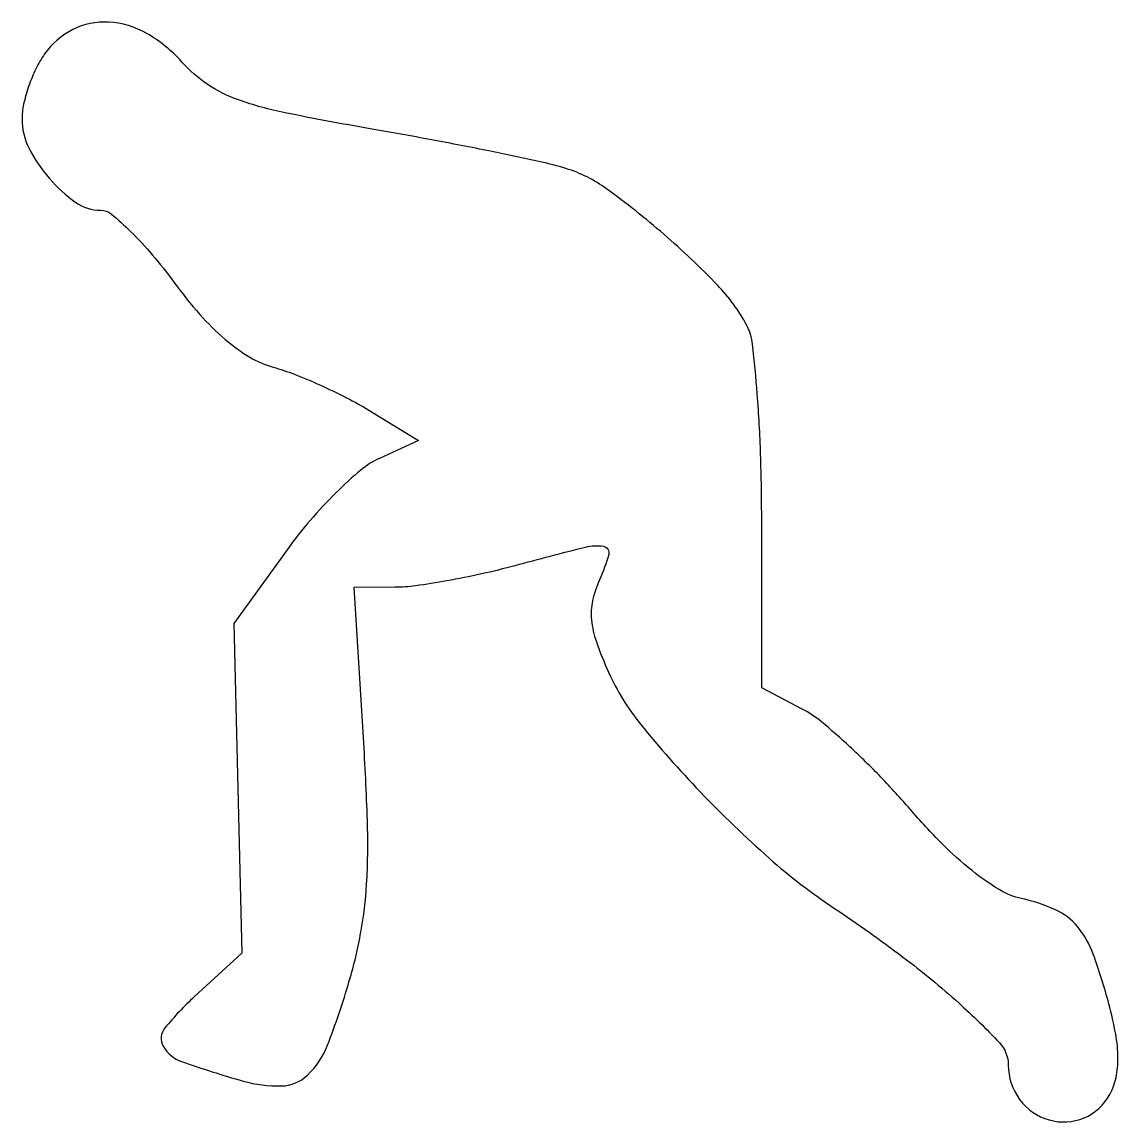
# Model space of a CAD drawing. Extents: x 0 to 75.6, y 0.1 to 76.
import ezdxf

# ---------------------------------------------------------------- set-up
doc = ezdxf.new("R2010")
doc.units = 0

msp = doc.modelspace()

# ---------------------------------------------------------------- linework, layer by layer
msp.add_lwpolyline([(1.556704, 73.777494, 0.040561), (0.960567, 72.7599, 0.02896), (0.457282, 71.538835, 0.029415), (0.111683, 70.310356, 0.053908), (0, 69.277494, 0.117562), (0.470376, 67.304597, 0.060989), (1.887324, 65.188002, 0.062066), (3.714052, 63.536471, 0.153974), (5.414831, 63, -0.174475), (6.165737, 62.729745, -0.0213), (7.485865, 61.539903, -0.023185), (8.977675, 59.933103, -0.017181), (10.478375, 58.029459, 0.022232), (12.268004, 55.805869, 0.035084), (14.010768, 54.086927, 0.041575), (15.696717, 52.869834, 0.067903), (17.313544, 52.173682, -0.025137), (18.779061, 51.686004, -0.012814), (20.569015, 50.935263, -0.012699), (22.379096, 50.065004, -0.018576), (23.921402, 49.200881), (27.342803, 47.113314), (24.639419, 45.88157, 0.067663), (23.354451, 45.071214, 0.020705), (21.653744, 43.520895, 0.020308), (19.873103, 41.608011, 0.020909), (18.271658, 39.574913), (14.60728, 34.5), (14.885652, 23.121354), (15.164025, 11.742709), (11.901007, 8.762402, 0.037022), (9.851806, 6.591808, 0.310239), (9.74836, 5.317185, 0.180671), (11.003894, 4.275356, 0.013965), (15.245885, 2.929481, 0.076463), (17.886491, 2.593193, 0.184583), (19.677389, 3.331478, 0.11241), (21.071984, 5.410551, 0.020469), (22.567451, 9.833764, 0.026728), (23.361324, 13.199235, 0.029459), (23.759728, 16.522648, 0.022487), (23.821811, 20.542708, 0.008129), (23.560339, 26.25), (22.89256, 37), (25.69628, 37.011869, 0.03305), (27.14001, 37.113545, 0.010236), (29.292032, 37.453903, 0.010187), (31.688637, 37.933993, 0.011039), (34, 38.5, -0.003397), (38.851183, 39.766838, -0.104665), (40.091202, 39.816552, -0.442437), (40.45086, 39.254448, -0.040932), (39.822389, 37.509531, 0.053029), (39.342306, 36.068407, 0.078267), (39.263316, 34.740055, 0.060982), (39.600195, 33.223849, 0.020799), (40.442165, 31.128255, 0.064223), (42.639883, 27.558948, 0.020667), (46.754538, 22.881758, 0.02113), (51.525101, 18.295409, 0.033645), (56.008064, 14.843412, -0.014064), (60.740231, 11.486057, -0.022119), (64.585124, 8.316512, -0.020436), (67.388733, 5.573288, -0.191132), (68, 4.032635, 0.160641), (68.781694, 1.662372, 0.164384), (70.813356, 0.24898, 0.17112), (73.222179, 0.386405, 0.172546), (75.002236, 2.004177, 0.070724), (75.429729, 3.17463, 0.054801), (75.564644, 4.526371, 0.042673), (75.407347, 6.171765, 0.020166), (74.939646, 8.254177, 0.021795), (73.862266, 11.678278, 0.08616), (72.768548, 13.587093, 0.113494), (71.264079, 14.736896, 0.052633), (68.917369, 15.518149, -0.082185), (67.373751, 16.135058, -0.032861), (65.501806, 17.443134, -0.028054), (63.426561, 19.306658, -0.018217), (61.236467, 21.673757, 0.01412), (59.221286, 23.887922, 0.014102), (57.083525, 25.985759, 0.014069), (55.116483, 27.709712, 0.052732), (53.75, 28.617009), (51, 30.05136), (51, 41.591422, 0.008257), (50.924681, 46.15184, 0.010856), (50.696951, 50.307842, 0.008513), (50.374059, 53.751985, 0.095512), (49.968344, 55.059149, 0.069025), (47.950204, 57.831576, 0.022263), (44.255456, 61.337768, 0.021663), (40.307032, 64.474811, 0.082386), (37.5, 65.878377, 0.021205), (35.734096, 66.342209, 0.003526), (32.296875, 67.0655, 0.003863), (28.239956, 67.856777, 0.003412), (24, 68.619896, -0.007021), (18.138185, 69.718666, -0.035336), (14.926338, 70.607504, -0.062113), (12.801888, 71.672501, -0.06395), (11.027316, 73.217917, 0.08095), (8.60597, 75.186653, 0.116041), (5.965798, 75.974705, 0.13249), (3.504079, 75.464328, 0.123601)], format="xyb", close=True)

doc.saveas('drawing.dxf')
